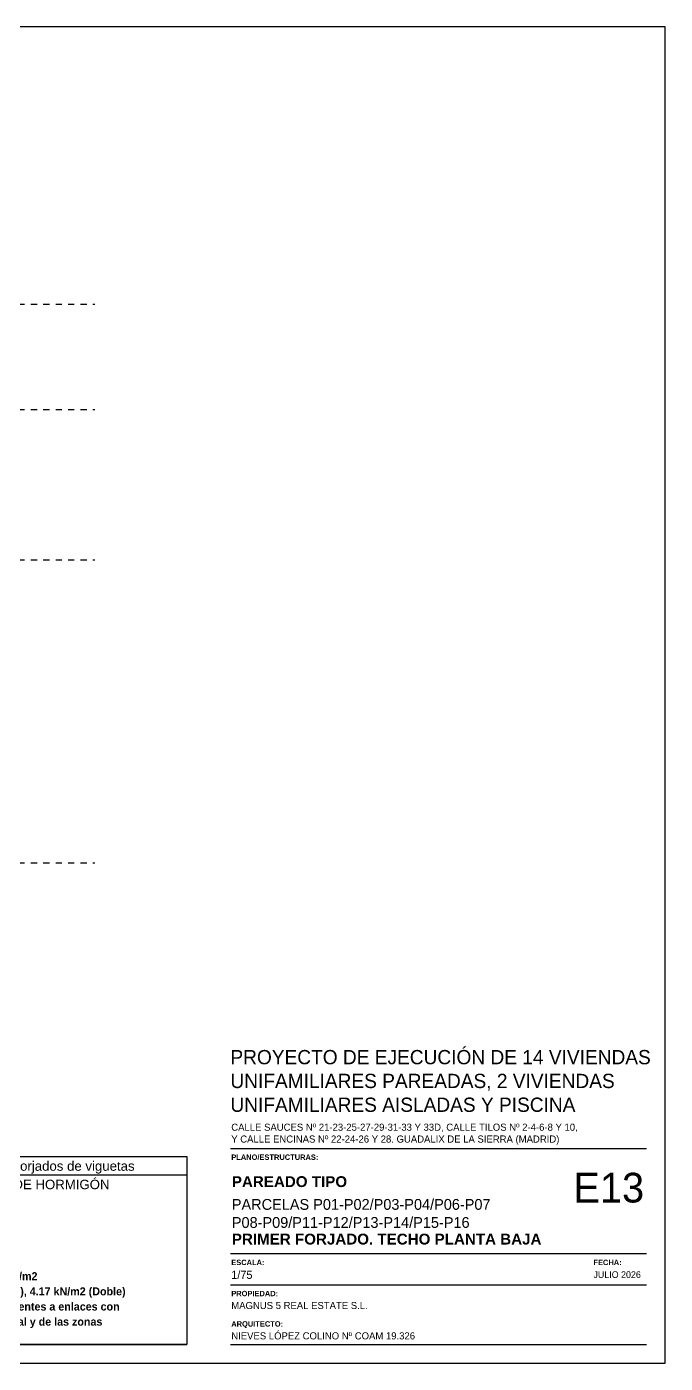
# Model space of a CAD drawing. Extents: x 2455 to 9764, y -806 to 181.
# Drawn here: x 4872.63 to 4882.91, y -409.26 to -387.73 of the extents above; entities that cross this region are included whole.
import ezdxf
from ezdxf.enums import TextEntityAlignment as Align

# ---------------------------------------------------------------- set-up
doc = ezdxf.new("R2010")
doc.units = 0
doc.header["$LTSCALE"] = 0.2
doc.header["$MEASUREMENT"] = 0
doc.linetypes.add('RAYITAS', pattern=[0.375, 0.25, -0.125])
doc.linetypes.add('TRAZO_Y_PUNTO', pattern=[1, 0.5, -0.25, 0, -0.25])
for name, color, linetype in [('01_cajetín', 7, 'CONTINUOUS'), ('01_texto cartela', 4, 'CONTINUOUS'), ('02_ejes', 38, 'RAYITAS'), ('07-TEXTOS', 7, 'CONTINUOUS'), ('CUADRO_LINEAS', 7, 'CONTINUOUS'), ('DETALLE', 2, 'CONTINUOUS'), ('TAB_CAR_FORJS', 7, 'CONTINUOUS')]:
    doc.layers.add(name, color=color, linetype=linetype)
doc.layers.add('01_cartela', color=6, linetype='CONTINUOUS', plot=False)
doc.styles.add('BERNARDO', font='GOTHICB.TTF')
doc.styles.add('Century Gothic', font='', dxfattribs={"height": 2})
doc.styles.add('Century Gothic_3', font='', dxfattribs={"height": 4.5})
doc.styles.add('Century Gothic_5', font='', dxfattribs={"height": 2.5})
doc.styles.add('Century Gothic_6', font='', dxfattribs={"height": 11})
doc.styles.add('Estilo1', font='swissel.ttf')
doc.styles.add('NIEVES3', font='swisseb.ttf')
doc.styles.get('Century Gothic').set_extended_font_data('Century Gothic')
doc.styles.get('Century Gothic_3').set_extended_font_data('Century Gothic')
doc.styles.get('Century Gothic_5').set_extended_font_data('Century Gothic')
doc.styles.get('Century Gothic_6').set_extended_font_data('Century Gothic')

msp = doc.modelspace()

# ---------------------------------------------------------------- linework, layer by layer
at = {"layer": '01_cartela', "color": 3}
msp.add_lwpolyline([(4852.269, -387.729), (4852.269, -409.264), (4882.907, -409.264), (4882.907, -387.729)], close=True, dxfattribs=at)
at = {"layer": '01_texto cartela', "color": 5}
for p, q in [((4875.906, -405.803), (4882.607, -405.803)), ((4875.906, -407.497), (4882.607, -407.497)), ((4875.906, -408), (4882.607, -408)), ((4875.906, -408.964), (4882.607, -408.964))]:
    msp.add_line(p, q, dxfattribs=at)
at = {"layer": '02_ejes', "color": 120, "linetype": 'TRAZO_Y_PUNTO', "ltscale": 0.5}
for p, q in [((4853.093, -392.199), (4873.723, -392.199)), ((4853.093, -393.895), (4873.723, -393.895)), ((4853.093, -396.319), (4873.723, -396.319)), ((4853.093, -401.199), (4873.723, -401.199))]:
    msp.add_line(p, q, dxfattribs=at)
at = {"layer": 'CUADRO_LINEAS'}
msp.add_line((4869.784, -408.964), (4875.203, -408.964), dxfattribs=at)
at = {"layer": 'DETALLE', "color": 7}
msp.add_lwpolyline([(4869.784, -405.93), (4875.203, -405.93), (4875.203, -408.964), (4869.784, -408.964)], close=True, dxfattribs=at)
at = {"layer": 'TAB_CAR_FORJS', "color": 5, "linetype": 'Continuous'}
msp.add_line((4869.784, -406.227), (4875.203, -406.227), dxfattribs=at)

# ---------------------------------------------------------------- texts
at = {"layer": '01_cajetín', "color": 5, "style": 'Estilo1'}
for s, p in [('Tabla de características de forjados de viguetas ', (4869.849, -406.162)), ('FORJADO DE VIGUETAS DE HORMIGÓN', (4869.849, -406.459))]:
    msp.add_text(s, height=0.15221, dxfattribs=at).set_placement(p)
at = {"layer": '01_texto cartela', "color": 5}
for s, insert, char_height, width, attachment_point, style in [('\\PPROYECTO DE EJECUCIÓN DE 14 VIVIENDAS UNIFAMILIARES PAREADAS, 2 VIVIENDAS UNIFAMILIARES AISLADAS Y PISCINA', (4875.906, -403.833), 0.23, 6.82217, 1, 'Century Gothic_3'), ('CALLE SAUCES Nº 21-23-25-27-29-31-33 Y 33D, CALLE TILOS Nº 2-4-6-8 Y 10, \\PY CALLE ENCINAS Nº 22-24-26 Y 28. GUADALIX DE LA SIERRA (MADRID)', (4875.92, -405.403), 0.11455, 9.24681, 1, 'Century Gothic'), ('{\\fCentury Gothic|b1|i0|c0|p34;PLANO/ESTRUCTURAS: }', (4875.92, -405.9), 0.08701, 2.11715, 1, 'Century Gothic'), ('\\pt2.3273;\\PPARCELAS P01-P02/P03-P04/P06-P07\\PP08-P09/P11-P12/P13-P14/P15-P16 ', (4875.929, -407.085), 0.17455, 7.00908, 7, 'Century Gothic_5'), ('\\pt2.3273;PRIMER FORJADO. TECHO PLANTA BAJA', (4875.929, -407.353), 0.17455, 7.00908, 7, 'NIEVES3'), ('{\\fCentury Gothic|b1|i0|c0|p34;ESCALA: }', (4875.92, -407.595), 0.08701, 2.11715, 1, 'Century Gothic'), ('{\\fCentury Gothic|b1|i0|c0|p34;FECHA: }', (4881.751, -407.595), 0.08701, 2.11715, 1, 'Century Gothic'), ('1/75', (4875.92, -407.773), 0.1309, 2.11715, 1, 'Century Gothic'), ('JULIO 2026', (4881.751, -407.782), 0.1069, 3.50438, 1, 'Century Gothic'), ('{\\fCentury Gothic|b1|i0|c0|p34;PROPIEDAD:}', (4875.92, -408.097), 0.08701, 0.83709, 1, 'Century Gothic'), ('MAGNUS 5 REAL ESTATE S.L.', (4875.92, -408.276), 0.11455, 4.88231, 1, 'Century Gothic'), ('{\\fCentury Gothic|b1|i0|c0|p34;ARQUITECTO:}', (4875.92, -408.586), 0.08701, 0.83709, 1, 'Century Gothic'), ('NIEVES LÓPEZ COLINO Nº COAM 19.326', (4875.92, -408.765), 0.11455, 3.65153, 1, 'Century Gothic')]:
    msp.add_mtext(s, dxfattribs=dict(at, insert=insert, char_height=char_height, width=width, attachment_point=attachment_point, style=style))
at = {"layer": '01_texto cartela', "color": 1}
for s, insert, char_height, width, attachment_point, style in [('\\pt2.3273;PAREADO TIPO ', (4875.929, -406.427), 0.17455, 7.00908, 7, 'NIEVES3'), ('E13', (4882.567, -406.195), 0.4786, 1.04985, 3, 'Century Gothic_6')]:
    msp.add_mtext(s, dxfattribs=dict(at, insert=insert, char_height=char_height, width=width, attachment_point=attachment_point, style=style))
at = {"layer": '07-TEXTOS', "color": 5, "style": 'BERNARDO'}
for s, p in [('Volumen de hormigón: 0.106 m3/m2', (4869.849, -407.925)), ('Nota: Consulte los detalles referentes a enlaces con', (4869.849, -408.414)), ('forjados de la estructura principal y de las zonas', (4869.849, -408.658))]:
    msp.add_text(s, height=0.12894, dxfattribs=at).set_placement(p)
msp.add_text('Peso propio: 3.64 kN/m2 (Simple), 4.17 kN/m2 (Doble)', height=0.12894, dxfattribs=at).set_placement((4869.849, -408.208), align=Align.BOTTOM_LEFT)

doc.saveas('drawing.dxf')
